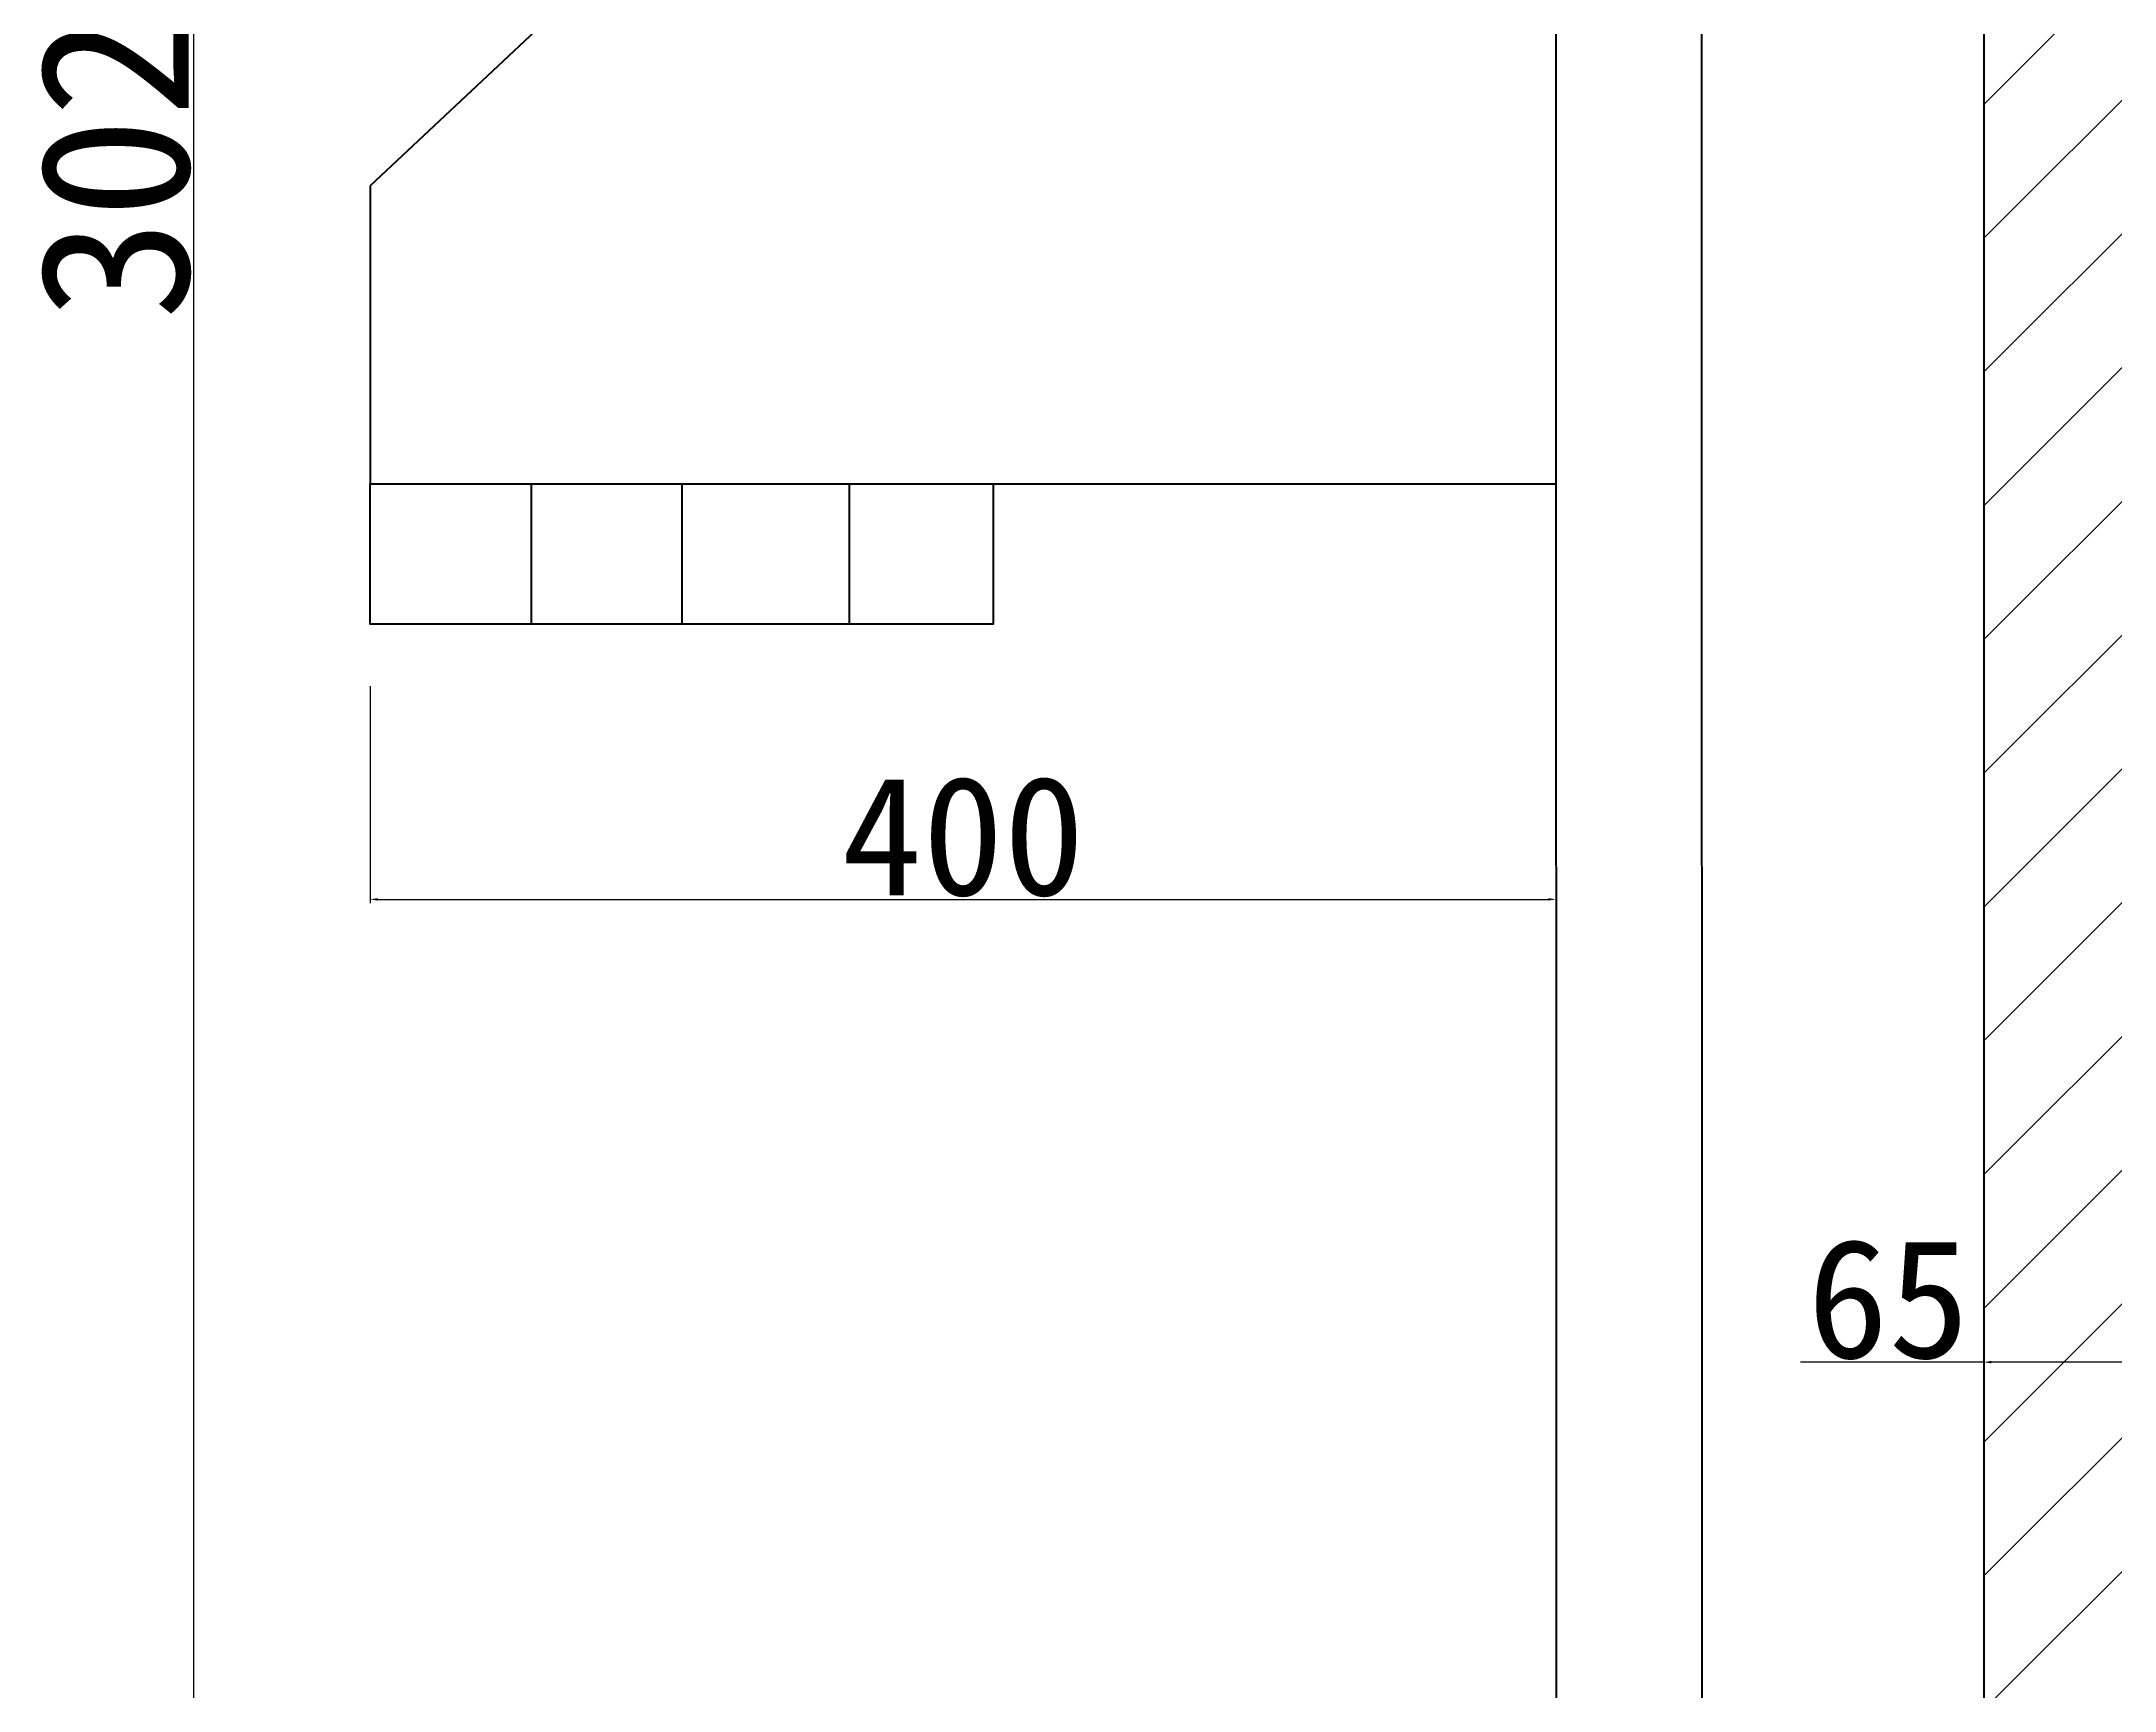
# Model space of a CAD drawing. Header units: millimetres. Extents: x 1899 to 10309, y 746 to 12636.
# Drawn here: x 2587 to 3283, y 7216 to 7769 of the extents above; entities that cross this region are included whole.
import ezdxf

# ---------------------------------------------------------------- set-up
doc = ezdxf.new("R2010")
doc.units = ezdxf.units.MM
for name, color, linetype, lineweight in [('填充', 4, 'Continuous', 25), ('粗实线', 4, 'Continuous', 50), ('细实线', 2, 'Continuous', 25)]:
    doc.layers.add(name, color=color, linetype=linetype, lineweight=lineweight)
doc.styles.get("Standard").update_dxf_attribs({"font": 'simfang.ttf'})
doc.dimstyles.new('ISO-25', dxfattribs={"dimtxt": 2.5, "dimasz": 2.5, "dimexe": 1.25, "dimexo": 0.625, "dimtad": 1, "dimtxsty": 'Standard', "dimcen": 2.5, "dimadec": 0, "dimazin": 0, "dimtfac": 1, "dimtmove": 0, "dimatfit": 3, "dimfxl": 1, "dimarcsym": 0})

# ---------------------------------------------------------------- blocks, each defined once
blk = doc.blocks.new('*D164')
at = {"layer": 'Defpoints', "color": 0, "transparency": 16777216}
for p in [(3239.18, 8971.8), (3239.18, 8304.87), (3144.38, 8199.09), (3165.62, 8165.99), (3239.18, 6335.23)]:
    blk.add_point(p, dxfattribs=at)
at = {"layer": '细实线', "color": 0, "lineweight": -2, "transparency": 16777216}
blk.add_line((3143.97, 8198.62), (3133.46, 8186.9), dxfattribs=at)
blk.add_arc((3239.18, 8304.87), 157.16, 229.04617, 269.08855, dxfattribs=at)
at = {"layer": '细实线', "color": 0, "transparency": 16777216}
for points in [[(3135.89, 8185.87), (3136.45, 8186.49), (3134.3, 8187.83)], [(3236.68, 8148.15), (3236.68, 8147.32), (3239.18, 8147.71)]]:
    blk.add_solid(points, dxfattribs=at)
at = {"layer": '细实线', "color": 0, "transparency": 16777216, "insert": (3201.54, 8178.94), "char_height": 2.5, "attachment_point": 5, "rotation": 343.35886}
blk.add_mtext('{\\H20x;42°}', dxfattribs=at)
blk = doc.blocks.new('*D218')
at = {"layer": 'Defpoints', "color": 0, "transparency": 16777216}
for p in [(3239.18, 7325.65), (3306.45, 7325.85), (3306.45, 7325.23)]:
    blk.add_point(p, dxfattribs=at)
at = {"layer": '细实线', "color": 0, "lineweight": -2, "transparency": 16777216}
for p, q in [((3239.18, 7326.27), (3239.18, 7327.1)), ((3306.45, 7325.86), (3306.45, 7327.1)), ((3239.18, 7325.85), (3177.61, 7325.85)), ((3303.95, 7325.85), (3241.68, 7325.85))]:
    blk.add_line(p, q, dxfattribs=at)
at = {"layer": '细实线', "color": 0, "transparency": 16777216}
for points in [[(3241.68, 7326.27), (3241.68, 7325.44), (3239.18, 7325.85)], [(3303.95, 7326.27), (3303.95, 7325.44), (3306.45, 7325.85)]]:
    blk.add_solid(points, dxfattribs=at)
at = {"layer": '细实线', "color": 0, "transparency": 16777216, "insert": (3207.15, 7346.9), "char_height": 2.5, "attachment_point": 5}
blk.add_mtext('{\\H16x;65}', dxfattribs=at)
blk = doc.blocks.new('*D223')
at = {"layer": 'Defpoints', "color": 0, "transparency": 16777216}
for p in [(3270.35, 9413.27), (2638.36, 6391.16), (3012.63, 6391.16)]:
    blk.add_point(p, dxfattribs=at)
at = {"layer": '细实线', "color": 0, "lineweight": -2, "transparency": 16777216}
for p, q in [((3269.73, 9413.27), (2637.11, 9413.27)), ((2638.36, 9410.77), (2638.36, 6393.66)), ((3012.01, 6391.16), (2637.11, 6391.16))]:
    blk.add_line(p, q, dxfattribs=at)
at = {"layer": '细实线', "color": 0, "transparency": 16777216}
for points in [[(2637.94, 9410.77), (2638.78, 9410.77), (2638.36, 9413.27)], [(2637.94, 6393.66), (2638.78, 6393.66), (2638.36, 6391.16)]]:
    blk.add_solid(points, dxfattribs=at)
at = {"layer": '细实线', "color": 0, "transparency": 16777216, "insert": (2612.19, 7743.67), "char_height": 2.5, "attachment_point": 5, "rotation": 90}
blk.add_mtext('{\\H20x;3025}', dxfattribs=at)
blk = doc.blocks.new('*D224')
at = {"layer": 'Defpoints', "color": 0, "transparency": 16777216}
for p in [(3095.56, 7573.7), (2697.67, 7553.38), (3095.56, 7481.19)]:
    blk.add_point(p, dxfattribs=at)
at = {"layer": '细实线', "color": 0, "lineweight": -2, "transparency": 16777216}
for p, q in [((3095.56, 7573.08), (3095.56, 7479.94)), ((2697.67, 7552.75), (2697.67, 7479.94)), ((2700.17, 7481.19), (3093.06, 7481.19))]:
    blk.add_line(p, q, dxfattribs=at)
at = {"layer": '细实线', "color": 0, "transparency": 16777216}
for points in [[(2700.17, 7481.61), (2700.17, 7480.78), (2697.67, 7481.19)], [(3093.06, 7481.61), (3093.06, 7480.78), (3095.56, 7481.19)]]:
    blk.add_solid(points, dxfattribs=at)
at = {"layer": '细实线', "color": 0, "transparency": 16777216, "insert": (2896.61, 7502.24), "char_height": 2.5, "attachment_point": 5}
blk.add_mtext('{\\H16x;400}', dxfattribs=at)

msp = doc.modelspace()

# ---------------------------------------------------------------- hatches: boundary and pattern name
at = {"layer": '填充'}
h = msp.add_hatch(dxfattribs=at)
h.set_pattern_fill('ANSI31', color=256, scale=10)
h.set_pattern_definition([(45, (-11029.972, 34.46), (-22.45064, 22.45064), [])])
edge = h.paths.add_edge_path()
edge.add_spline(control_points=[(3787.248, 9431.268), (3775.977, 9399.619), (3761.478, 9373.057), (3744.526, 9350.876)], knot_values=[382.1022518, 382.1022518, 382.1022518, 382.1022518, 460.5430203, 460.5430203, 460.5430203, 460.5430203], degree=3, periodic=0)
edge.add_spline(control_points=[(3744.526, 9350.876), (3752.52, 9353.462), (3760.592, 9355.993), (3800.665, 9368.163), (3833.75, 9376.996), (3867.77, 9384.896)], knot_values=[1.9970767, 1.9970767, 1.9970767, 1.9970767, 2.0254391, 2.0254391, 2.1365629, 2.1365629, 2.1365629, 2.1365629], degree=3, periodic=0)
edge.add_line((3867.77, 9384.896), (3867.77, 9451.326))
edge.add_ellipse((4288.692, 8968.288), major_axis=(1049.513, 3.517), ratio=0.5035191, start_angle=473.547995, end_angle=478.444295)
edge = h.paths.add_edge_path()
edge.add_spline(control_points=[(4709.738, 9387.045), (4721.776, 9384.312), (4733.697, 9381.461), (4779.022, 9370.065), (4811.524, 9360.707), (4853.208, 9347.093), (4863.503, 9343.59), (4873.651, 9339.997)], knot_values=[0.9528782, 0.9528782, 0.9528782, 0.9528782, 0.9922004, 0.9922004, 1.1039993, 1.1039993, 1.1413326, 1.1413326, 1.1413326, 1.1413326], degree=3, periodic=0)
edge.add_spline(control_points=[(4873.651, 9339.997), (4863.466, 9361.622), (4855.661, 9386.811), (4850.824, 9415.955)], knot_values=[0, 0, 0, 0, 53.5631917, 53.5631917, 53.5631917, 53.5631917], degree=3, periodic=0)
edge.add_ellipse((4288.692, 8968.288), major_axis=(1049.513, 3.517), ratio=0.5035191, start_angle=417.517911, end_angle=426.2516)
edge.add_line((4709.732, 9453.406), (4709.738, 9387.045))
edge = h.paths.add_edge_path()
edge.add_spline(control_points=[(3303.954, 8966.457), (3303.991, 8975.749), (3304.669, 8985.045), (3307.487, 9004.808), (3309.788, 9015.285), (3316.104, 9036.414), (3320.12, 9047.066), (3329.97, 9068.533), (3335.803, 9079.348), (3350.705, 9103.211), (3360.185, 9116.279), (3381.92, 9142.347), (3394.174, 9155.345), (3421.422, 9181.051), (3436.415, 9193.758), (3471.756, 9220.742), (3492.582, 9234.928), (3515.074, 9248.618)], knot_values=[2.4467098, 2.4467098, 2.4467098, 2.4467098, 2.5164277, 2.5164277, 2.5942201, 2.5942201, 2.6720126, 2.6720126, 2.749805, 2.749805, 2.8429471, 2.8429471, 2.9360892, 2.9360892, 3.0292312, 3.0292312, 3.1379175, 3.1379175, 3.1379175, 3.1379175], degree=3, periodic=0)
edge.add_spline(control_points=[(3515.074, 9248.618), (3479.49, 9247.917), (3444.341, 9251.284), (3411.966, 9256.586)], knot_values=[0, 0, 0, 0, 113.2721953, 113.2721953, 113.2721953, 113.2721953], degree=3, periodic=0)
edge.add_ellipse((4288.692, 8968.288), major_axis=(1049.513, 3.517), ratio=0.5035191, start_angle=506.557004, end_angle=539.806665)
edge.add_line((3239.179, 8966.554), (3239.179, 8791.513))
edge.add_line((3239.179, 8791.513), (3303.954, 8791.513))
edge.add_line((3303.954, 8791.513), (3303.954, 8964.881))
edge.add_spline(control_points=[(3303.954, 8964.881), (3303.952, 8965.407), (3303.952, 8965.932), (3303.954, 8966.457)], knot_values=[3.1379175, 3.1379175, 3.1379175, 3.1379175, 3.1418594, 3.1418594, 3.1418594, 3.1418594], degree=3, periodic=0)
edge = h.paths.add_edge_path()
edge.add_line((3303.954, 8623.51), (3239.179, 8623.51))
edge.add_line((3239.179, 8623.51), (3239.179, 6335.229))
edge.add_ellipse((4288.692, 6338.746), major_axis=(1049.513, 3.517), ratio=0.5035191, start_angle=180, end_angle=257.770394)
edge.add_line((4068.104, 5821.544), (4068.104, 5886.693))
edge.add_spline(control_points=[(4068.104, 5886.693), (4057.691, 5887.832), (4047.316, 5889.053), (4002.036, 5894.765), (3967.599, 5900.111), (3900.175, 5912.598), (3867.188, 5919.74), (3803.074, 5935.715), (3771.947, 5944.549), (3711.944, 5963.772), (3683.068, 5974.161), (3627.933, 5996.329), (3601.675, 6008.107), (3552.11, 6032.847), (3528.804, 6045.809), (3491.711, 6068.784), (3477.121, 6078.566), (3449.664, 6098.499), (3436.797, 6108.651), (3412.855, 6129.215), (3401.78, 6139.626), (3381.457, 6160.589), (3372.211, 6171.14), (3355.55, 6192.263), (3348.136, 6202.836), (3335.104, 6223.9), (3329.486, 6234.391), (3319.971, 6255.228), (3316.074, 6265.573), (3309.908, 6286.11), (3307.638, 6296.303), (3304.716, 6316.106), (3303.991, 6325.723), (3303.954, 6335.341)], knot_values=[3.1418558, 3.1418558, 3.1418558, 3.1418558, 3.173383, 3.173383, 3.280057, 3.280057, 3.3867311, 3.3867311, 3.4934051, 3.4934051, 3.6000791, 3.6000791, 3.7067532, 3.7067532, 3.8134272, 3.8134272, 3.8892365, 3.8892365, 3.9650458, 3.9650458, 4.0408551, 4.0408551, 4.1166643, 4.1166643, 4.1924736, 4.1924736, 4.2682829, 4.2682829, 4.3440922, 4.3440922, 4.4199015, 4.4199015, 4.4920733, 4.4920733, 4.4920733, 4.4920733], degree=3, periodic=0)
edge.add_spline(control_points=[(3303.954, 6335.341), (3303.953, 6335.826), (3303.952, 6336.311), (3303.954, 6336.796)], knot_values=[3.1382183, 3.1382183, 3.1382183, 3.1382183, 3.1418558, 3.1418558, 3.1418558, 3.1418558], degree=3, periodic=0)
edge.add_line((3303.954, 6337.03), (3303.954, 8623.51))
h.paths.add_polyline_path([(3140.531, 8154.879), (3242.932, 8124.272), (3265.637, 8200.236), (3163.236, 8230.844)], flags=9)

# ---------------------------------------------------------------- linework, layer by layer
at = {"layer": '粗实线'}
for p, q in [((3239.179, 8971.804), (3239.179, 6335.229)), ((3095.43, 8217.818), (3095.805, 6337.004)), ((3144.383, 8199.088), (3144.719, 6337.013)), ((2952.271, 7959.871), (2697.67, 7720.714)), ((2697.67, 7720.714), (2697.67, 7620.705)), ((2697.67, 7620.705), (3095.531, 7620.705)), ((2751.629, 7620.705), (2751.629, 7573.621)), ((2802.217, 7620.705), (2802.217, 7573.621)), ((2858.373, 7620.705), (2858.373, 7573.621))]:
    msp.add_line(p, q, dxfattribs=at)
msp.add_lwpolyline([(2697.67, 7620.705), (2906.764, 7620.705), (2906.764, 7573.621), (2697.67, 7573.621)], close=True, dxfattribs=at)

# ---------------------------------------------------------------- dimensions: what is measured, and where the dimension line sits
at = {"layer": '细实线'}
dim = msp.add_linear_dim(base=(2638.361, 6391.16), p1=(3270.352, 9413.275), p2=(3012.631, 6391.16), angle=90, text='{\\H20x;3025}', dimstyle='ISO-25', dxfattribs=at)
dim.commit()
dim.dimension.update_dxf_attribs({"geometry": '*D223', "text_midpoint": (2638.361, 7743.675), "dimtype": 160})
dim = msp.add_angular_dim_2l(base=(3165.616, 8165.993), line1=((3239.179, 8971.804), (3239.179, 6335.229)), line2=((3144.383, 8199.088), (3239.179, 8304.869)), text='{\\H20x;<>}', dimstyle='ISO-25', dxfattribs=at)
dim.commit()
dim.dimension.update_dxf_attribs({"geometry": '*D164', "text_midpoint": (3194.173, 8154.295), "dimtype": 162})
dim = msp.add_linear_dim(base=(3095.559, 7481.194), p1=(2697.67, 7553.377), p2=(3095.559, 7573.7), text='{\\H16x;400}', dimstyle='ISO-25', dxfattribs=at)
dim.commit()
dim.dimension.update_dxf_attribs({"geometry": '*D224', "text_midpoint": (2896.615, 7502.242)})
dim = msp.add_linear_dim(base=(3306.454, 7325.852), p1=(3239.179, 7325.647), p2=(3306.454, 7325.231), text='{\\H16x;65}', dimstyle='ISO-25', dxfattribs=at)
dim.commit()
dim.dimension.update_dxf_attribs({"geometry": '*D218', "text_midpoint": (3207.145, 7325.852), "dimtype": 160})

doc.saveas('drawing.dxf')
